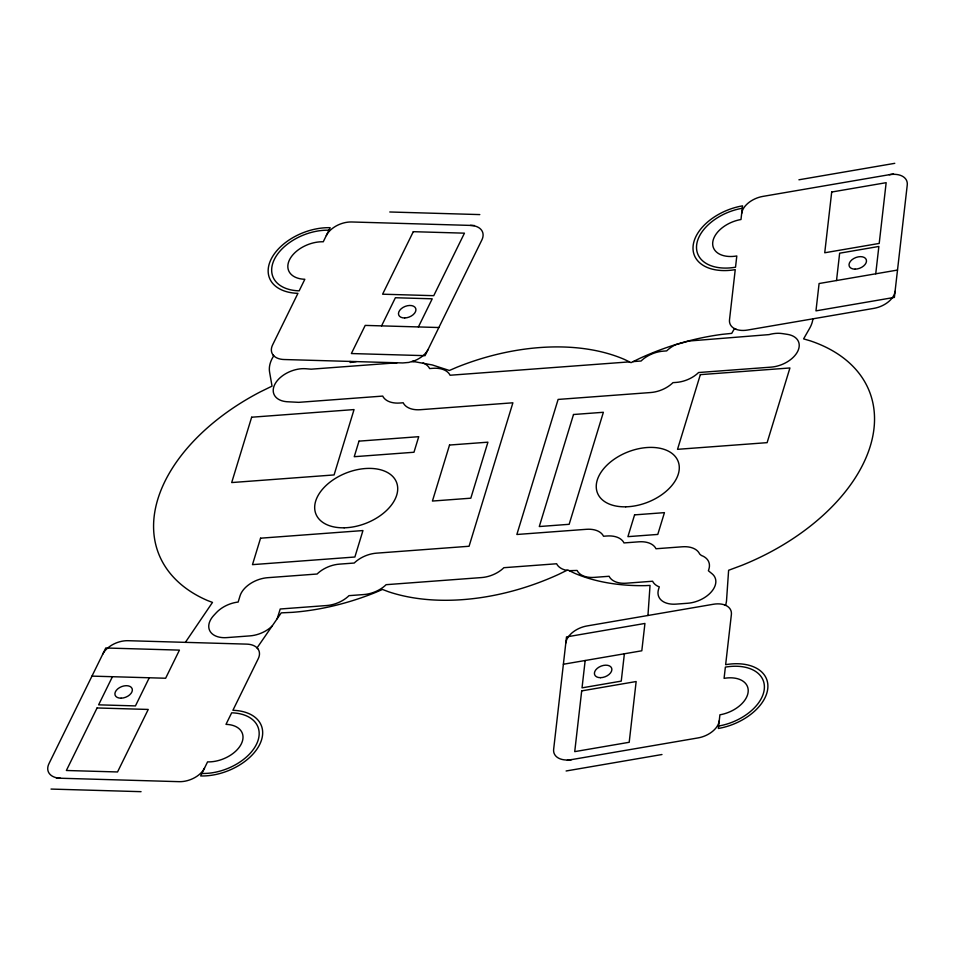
<?xml version="1.0" encoding="UTF-8"?>
<svg xmlns="http://www.w3.org/2000/svg" width="955" height="955" viewBox="0 0 955 955"><rect width="100%" height="100%" fill="white"/><g stroke="black" fill="none" stroke-linecap="round" stroke-linejoin="round"><path stroke-width="1.43" d="M647.956 615.486L650.033 585.415L645.568 585.63A184.697 115.221 -21.4 0 1 574.397 573.167L567.724 569.92L558.711 574.337A184.697 115.221 -21.4 0 1 388.506 591.742L382.489 589.45L374.742 592.769A184.697 115.221 -21.4 0 1 292.111 612.358L281.236 612.859L257.026 647.932L257.719 648.624M812.86 318.839L812.729 320.068A41.041 25.606 -21.4 0 1 809.637 328.317L803.597 338.882L810.258 340.828A184.697 115.221 -21.4 0 1 870.292 446.092A184.697 115.221 -21.4 0 1 741.653 565.42L728.617 570.278L726.492 601.149L725.693 605.41L724.559 604.897M585.164 660.514L582.037 687.851L621.251 681.118L624.379 653.781M836.52 280.531L839.648 253.194L878.863 246.462L875.735 273.799M277.177 618.745L280.221 609.004L326.729 605.53A24.173 15.077 -21.4 0 0 347.763 596.803L348.969 595.657L363.855 594.547A24.173 15.077 -21.4 0 0 384.889 585.821L386.095 584.687L481.607 577.56A24.173 15.077 -21.4 0 0 502.652 568.834L503.858 567.7L556.646 563.76L557.195 564.763A24.173 15.077 -21.4 0 0 565.491 570.087L566.84 570.362M112.427 676.713L98.616 704.838L135.443 705.912L149.267 677.775M185.377 642.357L212.488 602.414L207.498 600.516A184.697 115.221 -21.4 0 1 260.19 391.932L272.032 386.142L269.585 372.08A41.041 25.606 -21.4 0 1 273.703 355.893L273.118 355.021M381.57 325.882L395.382 297.745L432.221 298.808L418.397 326.944M272.151 626.038L270.957 627.16A24.173 15.077 -21.4 0 1 249.912 635.887L226.872 637.606A24.173 15.077 -21.4 0 1 213.884 615.307L216.415 612.597A24.173 15.077 -21.4 0 1 236.53 602.271L238.153 602.056L240.039 595.872A24.173 15.077 -21.4 0 1 267.687 577.691L317.12 574.015L318.325 572.869A24.173 15.077 -21.4 0 1 339.371 564.142L354.245 563.032L355.451 561.898A24.173 15.077 -21.4 0 1 376.497 553.16L469.072 546.26L512.895 402.795L420.319 409.707A24.173 15.077 -21.4 0 1 403.75 403.774L403.201 402.771L399.847 403.022A24.173 15.077 -21.4 0 1 383.277 397.089L382.728 396.086L298.736 402.342L286.798 401.721A24.173 15.077 -21.4 0 1 275.291 383.492A24.173 15.077 -21.4 0 1 305.97 368.749L311.163 369.179L397.005 362.781M328.938 230.203A44.24 27.6 -21.4 0 0 274.36 259.378A44.24 27.6 -21.4 0 0 299.166 290.845L304.836 279.278A27.361 17.071 -21.4 0 1 289.496 259.82A27.361 17.071 -21.4 0 1 323.268 241.77L330.167 227.696A47.881 29.868 -21.4 0 0 271.077 259.283A47.881 29.868 -21.4 0 0 297.936 293.34L272.605 344.922A20.521 12.797 -21.4 0 0 284.113 359.522L402.795 362.948L408.824 362.423L414.936 360.572A20.521 12.797 -21.4 0 0 428.115 349.411M798.917 179.791L894.775 163.329M893.558 173.965L762.842 196.408A20.521 12.797 -21.4 0 0 741.677 213.443M897.509 270.062L819.092 283.528L815.964 310.864L894.381 297.399L907.25 185.019A20.521 12.797 -21.4 0 0 889.201 174.717M563.378 664.25L641.808 650.785L644.935 623.448L566.506 636.913L553.649 749.305A20.521 12.797 -21.4 0 0 571.687 759.607M567.33 760.347L698.045 737.917A20.521 12.797 -21.4 0 0 719.211 720.882M566.112 770.983L661.97 754.522M356.227 361.599L350.21 362.506L350.019 361.42M411.832 361.682L414.1 361.563M629.452 361.873L450.068 375.243L449.519 374.241A24.173 15.077 -21.4 0 0 432.961 368.308L429.607 368.558L429.046 367.556A24.173 15.077 -21.4 0 0 424.199 363.473L423.065 362.995M633.189 361.599L641.091 361.014L642.297 359.868A24.173 15.077 -21.4 0 1 663.343 351.142L666.697 350.891L667.903 349.745A24.173 15.077 -21.4 0 1 675.531 344.731L688.949 341.019L769.026 334.608A24.173 15.077 -21.4 0 1 782.169 333.57L787.314 334.346A24.173 15.077 -21.4 0 1 797.712 351.345A24.173 15.077 -21.4 0 1 771.019 367.138L698.547 372.534L697.341 373.68A24.173 15.077 -21.4 0 1 676.307 382.406L672.941 382.657L671.735 383.791A24.173 15.077 -21.4 0 1 650.701 392.529L558.114 399.429L516.858 534.49L586.406 529.309A24.173 15.077 -21.4 0 1 602.963 535.23L603.524 536.244L606.879 535.994A24.173 15.077 -21.4 0 1 623.436 541.915L623.985 542.929L638.871 541.819A24.173 15.077 -21.4 0 1 655.428 547.74L655.978 548.755L682.371 546.785A24.173 15.077 -21.4 0 1 699.657 554.019L701.388 555.476A24.173 15.077 -21.4 0 1 708.897 569.132L708.407 570.768L712.299 573.967A24.173 15.077 -21.4 0 1 711.606 591.563A24.173 15.077 -21.4 0 1 687.636 603.262L676.116 604.121A24.173 15.077 -21.4 0 1 658.544 589.307L659.296 586.859L658.019 586.334A24.173 15.077 -21.4 0 1 653.172 582.24L652.623 581.237L626.217 583.207A24.173 15.077 -21.4 0 1 609.66 577.274L609.111 576.271L594.237 577.381A24.173 15.077 -21.4 0 1 577.668 571.448L577.118 570.445L569.299 570.684M389.771 211.986L479.804 214.589M474.432 225.523L351.655 221.978A20.521 12.797 -21.4 0 0 326.335 235.515M438.87 327.529L365.204 325.404L351.38 353.541L425.047 355.666L481.845 240.003A20.521 12.797 -21.4 0 0 470.338 225.404M91.967 676.116L165.633 678.241L179.445 650.116L105.778 647.991L48.98 763.642A20.521 12.797 -21.4 0 0 60.487 778.241M56.405 778.122L179.17 781.668A20.521 12.797 -21.4 0 0 204.501 768.13M51.021 789.069L141.065 791.671M412.715 361.372L432.293 364.953L449.375 370.48L457.111 367.15A184.697 115.221 -21.4 0 1 624.367 359.402L631.04 362.649L640.053 358.232A184.697 115.221 -21.4 0 1 722.326 334.334L731.733 333.379L734.467 328.58L736.329 329.415M718.626 726.039A44.24 27.6 -21.4 0 0 764.263 689.319A44.24 27.6 -21.4 0 0 725.37 667.115L724.081 678.348A27.361 17.071 -21.4 0 1 748.135 692.089A27.361 17.071 -21.4 0 1 719.915 714.806L718.351 728.474A47.881 29.868 -21.4 0 0 767.748 688.722A47.881 29.868 -21.4 0 0 725.645 664.68L731.375 614.566A20.521 12.797 -21.4 0 0 713.337 604.264L586.979 625.955A20.521 12.797 -21.4 0 0 565.814 642.99M201.887 773.455A44.24 27.6 -21.4 0 0 256.477 744.279A44.24 27.6 -21.4 0 0 231.671 712.812L225.989 724.367A27.361 17.071 -21.4 0 1 241.34 743.838A27.361 17.071 -21.4 0 1 207.569 761.887L200.657 775.949A47.881 29.868 -21.4 0 0 259.748 744.363A47.881 29.868 -21.4 0 0 232.901 710.305L258.232 658.723A20.521 12.797 -21.4 0 0 246.724 644.124L128.042 640.698A20.521 12.797 -21.4 0 0 102.71 654.235M742.262 208.274A44.24 27.6 -21.4 0 0 696.637 244.993A44.24 27.6 -21.4 0 0 735.529 267.209L736.806 255.964A27.361 17.071 -21.4 0 1 712.752 242.224A27.361 17.071 -21.4 0 1 740.985 219.519L742.548 205.85A47.881 29.868 -21.4 0 0 693.151 245.59A47.881 29.868 -21.4 0 0 735.243 269.632L729.513 319.746A20.521 12.797 -21.4 0 0 747.55 330.048L873.909 308.358A20.521 12.797 -21.4 0 0 895.086 291.323M581.691 690.895L574.731 751.633L629.202 742.286L636.149 681.536L581.691 690.895M831.698 192.027L824.738 252.777L879.209 243.429L886.156 182.68L831.698 192.027M251.654 417.216L231.695 482.562L334.083 474.933L354.042 409.576L251.654 417.216M260.56 538.19L252.478 564.644L354.878 557.016L362.948 530.562L260.56 538.19M358.996 441.138L354.245 456.705L413.969 452.252L418.732 436.686L358.996 441.138M449.53 445.042L432.424 501.053L470.815 498.188L487.921 442.177L449.53 445.042M573.513 414.506L539.288 526.539L569.156 524.307L603.369 412.285L573.513 414.506M634.574 514.876L627.913 536.65L657.78 534.43L664.441 512.644L634.574 514.876M700.337 374.647L677.525 449.327L767.116 442.654L789.928 367.962L700.337 374.647M97.076 707.965L66.373 770.494L117.537 771.962L148.24 709.446L97.076 707.965M413.3 231.683L382.597 294.2L433.749 295.68L464.452 233.163L413.3 231.683M600.48 677.68A9.12 5.694 -21.4 0 0 611.678 668.225A9.12 5.694 -21.4 0 0 597.245 668.369A9.12 5.694 -21.4 0 0 600.48 677.68M121.106 698.189A9.12 5.694 -21.4 0 0 132.136 688.662A9.12 5.694 -21.4 0 0 117.644 688.961A9.12 5.694 -21.4 0 0 121.106 698.189M855.095 269.155A9.12 5.694 -21.4 0 0 866.292 259.7A9.12 5.694 -21.4 0 0 851.872 259.832A9.12 5.694 -21.4 0 0 855.095 269.155M404.669 317.967A9.12 5.694 -21.4 0 0 415.712 308.441A9.12 5.694 -21.4 0 0 401.219 308.74A9.12 5.694 -21.4 0 0 404.669 317.967M625.74 506.819A43.321 27.027 -21.4 0 0 678.205 461.563A43.321 27.027 -21.4 0 0 609.374 462.948A43.321 27.027 -21.4 0 0 625.74 506.819M344.158 527.805A43.321 27.027 -21.4 0 0 396.623 482.55A43.321 27.027 -21.4 0 0 327.792 483.946A43.321 27.027 -21.4 0 0 344.158 527.805"/></g></svg>
